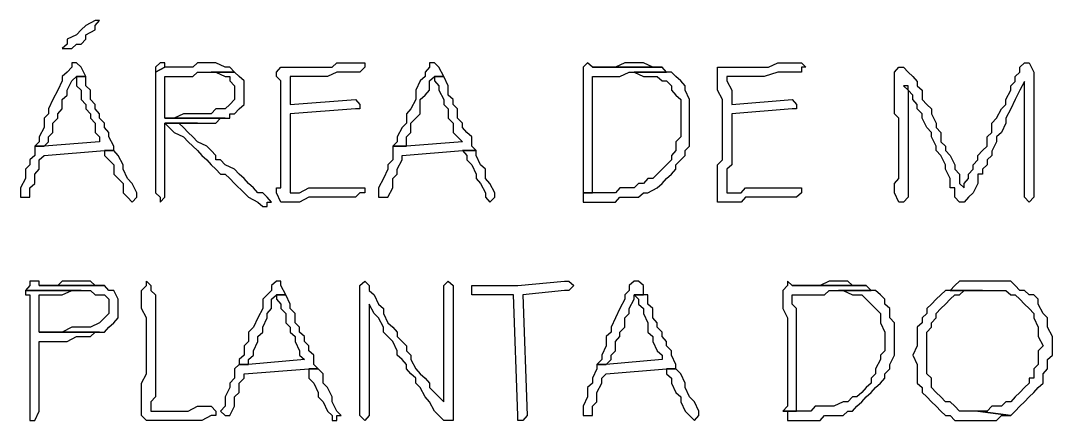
# Model space of a CAD drawing. Header units: millimetres. Extents: x -518.8 to -461.2, y 3.5 to 44.2.
# Drawn here: x -474.502 to -473.088, y 21.829 to 22.377 of the extents above; entities that cross this region are included whole.
import ezdxf

# ---------------------------------------------------------------- set-up
doc = ezdxf.new("R2010")
doc.units = ezdxf.units.MM
doc.header["$MEASUREMENT"] = 0
doc.layers.add('MYSOLIDS', color=7, linetype='Continuous')

msp = doc.modelspace()

# ---------------------------------------------------------------- linework, layer by layer
at = {"layer": 'MYSOLIDS'}
for points in [[(-474.3993, 22.3766), (-474.3993, 22.3766), (-474.4121, 22.3699), (-474.4121, 22.3699), (-474.4188, 22.3639), (-474.4248, 22.3571), (-474.4248, 22.3571), (-474.4376, 22.3511), (-474.4376, 22.3443), (-474.4444, 22.3383), (-474.4444, 22.3383), (-474.4376, 22.3383), (-474.4376, 22.3383), (-474.4316, 22.3383), (-474.4248, 22.3443), (-474.4188, 22.3443), (-474.4121, 22.3511), (-474.4121, 22.3571), (-474.3993, 22.3639), (-474.3993, 22.3639), (-474.3993, 22.3699), (-474.3933, 22.3766), (-474.3933, 22.3766), (-474.3993, 22.3766), (-474.3993, 22.3766)], [(-474.4248, 22.3188), (-474.4316, 22.3188), (-474.4316, 22.3188), (-474.4316, 22.3127), (-474.4376, 22.306), (-474.4444, 22.3), (-474.4444, 22.2939), (-474.4504, 22.2812), (-474.4572, 22.2684), (-474.4632, 22.2556), (-474.4632, 22.2488), (-474.4692, 22.2428), (-474.4692, 22.236), (-474.4692, 22.23), (-474.476, 22.2172), (-474.476, 22.2105), (-474.482, 22.2045), (-474.4692, 22.2045), (-474.4632, 22.2105), (-474.4632, 22.2172), (-474.4572, 22.2233), (-474.4572, 22.236), (-474.4504, 22.2428), (-474.4504, 22.2428), (-474.4504, 22.2488), (-474.4444, 22.2556), (-474.4444, 22.2684), (-474.4376, 22.2744), (-474.4376, 22.2812), (-474.4316, 22.2939), (-474.4248, 22.3), (-474.4121, 22.3), (-474.4188, 22.3127), (-474.4248, 22.3188), (-474.4248, 22.3188), (-474.4248, 22.3188)], [(-474.2406, 22.3188), (-474.2406, 22.3188), (-474.2534, 22.3188), (-474.2594, 22.3188), (-474.2654, 22.3127), (-474.2722, 22.3127), (-474.2782, 22.3127), (-474.285, 22.3127), (-474.2978, 22.3127), (-474.3038, 22.3127), (-474.3166, 22.306), (-474.3166, 22.1406), (-474.3105, 22.1345), (-474.3105, 22.1278), (-474.3038, 22.1345), (-474.3038, 22.1406), (-474.3038, 22.1406), (-474.3038, 22.236), (-474.2594, 22.236), (-474.2534, 22.236), (-474.2466, 22.236), (-474.2339, 22.236), (-474.2278, 22.2428), (-474.2211, 22.2428), (-474.3038, 22.2428), (-474.3038, 22.3), (-474.3038, 22.3), (-474.291, 22.3), (-474.285, 22.3), (-474.2782, 22.3), (-474.2654, 22.3), (-474.2594, 22.306), (-474.2534, 22.306), (-474.2406, 22.306), (-474.2083, 22.306), (-474.2083, 22.306), (-474.2151, 22.3127), (-474.2211, 22.3127), (-474.2339, 22.3188), (-474.2406, 22.3188), (-474.2406, 22.3188)], [(-474.3105, 22.3188), (-474.3166, 22.3127), (-474.3166, 22.306), (-474.3038, 22.3127), (-474.3038, 22.3188), (-474.3105, 22.3188), (-474.3105, 22.3188)], [(-474.2083, 22.306), (-474.2406, 22.306), (-474.2406, 22.306), (-474.2339, 22.306), (-474.2211, 22.3), (-474.2151, 22.3), (-474.2151, 22.2939), (-474.2083, 22.2872), (-474.2083, 22.2812), (-474.2083, 22.2744), (-474.2083, 22.2684), (-474.2151, 22.2616), (-474.2211, 22.2556), (-474.2278, 22.2556), (-474.2339, 22.2556), (-474.2406, 22.2488), (-474.2466, 22.2488), (-474.2534, 22.2488), (-474.2594, 22.2488), (-474.2722, 22.2488), (-474.2782, 22.2488), (-474.291, 22.2428), (-474.3038, 22.2428), (-474.2211, 22.2428), (-474.2151, 22.2428), (-474.2151, 22.2488), (-474.2083, 22.2488), (-474.2023, 22.2556), (-474.1955, 22.2616), (-474.1955, 22.2744), (-474.1955, 22.2812), (-474.1955, 22.2872), (-474.1955, 22.2939), (-474.2023, 22.3), (-474.2083, 22.306), (-474.2083, 22.306)], [(-474.1324, 22.2616), (-474.0429, 22.2684), (-474.0429, 22.2684), (-474.0369, 22.2616), (-474.0369, 22.2616), (-474.0369, 22.2616), (-474.0369, 22.2616), (-474.0369, 22.2556), (-474.0369, 22.2556), (-474.0429, 22.2556), (-474.0429, 22.2556), (-474.1324, 22.2488), (-474.1324, 22.236), (-474.1324, 22.236), (-474.1324, 22.236), (-474.1324, 22.236), (-474.1324, 22.2233), (-474.1324, 22.2172), (-474.1324, 22.2105), (-474.1324, 22.1985), (-474.1324, 22.1985), (-474.1324, 22.1917), (-474.1324, 22.1789), (-474.1324, 22.1729), (-474.1324, 22.1661), (-474.1324, 22.1533), (-474.1324, 22.1406), (-474.1324, 22.1406), (-474.1256, 22.1406), (-474.1196, 22.1406), (-474.1068, 22.1473), (-474.1, 22.1473), (-474.0872, 22.1473), (-474.0812, 22.1473), (-474.0812, 22.1473), (-474.0684, 22.1473), (-474.0624, 22.1473), (-474.0496, 22.1473), (-474.0429, 22.1473), (-474.0429, 22.1473), (-474.0301, 22.1473), (-474.0301, 22.1473), (-474.0301, 22.1406), (-474.0301, 22.1406), (-474.0369, 22.1406), (-474.0429, 22.1345), (-474.0496, 22.1345), (-474.0624, 22.1345), (-474.0624, 22.1345), (-474.0745, 22.1345), (-474.0812, 22.1345), (-474.0872, 22.1345), (-474.1, 22.1345), (-474.1068, 22.1345), (-474.1196, 22.1278), (-474.1256, 22.1278), (-474.1256, 22.1278), (-474.1384, 22.1278), (-474.1384, 22.1278), (-474.1451, 22.1278), (-474.1451, 22.1278), (-474.1511, 22.1406), (-474.1511, 22.1406), (-474.1511, 22.1473), (-474.1451, 22.1473), (-474.1451, 22.1601), (-474.1451, 22.1661), (-474.1451, 22.1789), (-474.1451, 22.1857), (-474.1451, 22.1917), (-474.1451, 22.2045), (-474.1451, 22.2105), (-474.1451, 22.2172), (-474.1451, 22.23), (-474.1451, 22.23), (-474.1451, 22.2428), (-474.1451, 22.2488), (-474.1451, 22.2616), (-474.1451, 22.2684), (-474.1451, 22.2812), (-474.1451, 22.2872), (-474.1451, 22.2939), (-474.1511, 22.3), (-474.1511, 22.306), (-474.1511, 22.306), (-474.1451, 22.3127), (-474.1451, 22.3127), (-474.1384, 22.3127), (-474.1384, 22.3127), (-474.1256, 22.3127), (-474.1196, 22.3127), (-474.1068, 22.3127), (-474.1068, 22.3127), (-474.1, 22.3127), (-474.094, 22.3127), (-474.0872, 22.3127), (-474.0745, 22.3127), (-474.0684, 22.3188), (-474.0624, 22.3188), (-474.0496, 22.3188), (-474.0429, 22.3188), (-474.0369, 22.3188), (-474.0369, 22.3188), (-474.0301, 22.3188), (-474.0301, 22.3188), (-474.0301, 22.3127), (-474.0301, 22.3127), (-474.0301, 22.3127), (-474.0369, 22.306), (-474.0429, 22.306), (-474.0496, 22.306), (-474.0557, 22.306), (-474.0684, 22.306), (-474.0812, 22.3), (-474.094, 22.3), (-474.1, 22.3), (-474.1128, 22.3), (-474.1196, 22.3), (-474.1256, 22.3), (-474.1324, 22.3), (-474.1324, 22.2939), (-474.1324, 22.2812), (-474.1324, 22.2812), (-474.1324, 22.2744), (-474.1324, 22.2616), (-474.1324, 22.2616), (-474.1324, 22.2616), (-474.1324, 22.2616), (-474.1324, 22.2616)], [(-473.9346, 22.3188), (-473.9346, 22.3188), (-473.9414, 22.3188), (-473.9414, 22.3127), (-473.9474, 22.306), (-473.9474, 22.3), (-473.9542, 22.2939), (-473.9602, 22.2812), (-473.9602, 22.2684), (-473.9669, 22.2556), (-473.973, 22.2488), (-473.973, 22.2428), (-473.973, 22.236), (-473.979, 22.23), (-473.9857, 22.2172), (-473.9857, 22.2105), (-473.9918, 22.2045), (-473.973, 22.2045), (-473.973, 22.2105), (-473.973, 22.2172), (-473.9669, 22.2233), (-473.9669, 22.236), (-473.9602, 22.2428), (-473.9602, 22.2428), (-473.9542, 22.2488), (-473.9542, 22.2556), (-473.9542, 22.2684), (-473.9474, 22.2744), (-473.9414, 22.2812), (-473.9414, 22.2939), (-473.9346, 22.3), (-473.9218, 22.3), (-473.9286, 22.3127), (-473.9346, 22.3188), (-473.9346, 22.3188), (-473.9346, 22.3188)], [(-473.7248, 22.3188), (-473.7308, 22.3127), (-473.7308, 22.306), (-473.7308, 22.3), (-473.7308, 22.2939), (-473.7308, 22.2872), (-473.7308, 22.2812), (-473.7308, 22.2684), (-473.7308, 22.2616), (-473.7308, 22.2556), (-473.7308, 22.2428), (-473.7308, 22.236), (-473.7308, 22.2233), (-473.7308, 22.2172), (-473.7308, 22.2105), (-473.7308, 22.1985), (-473.7308, 22.1917), (-473.7308, 22.1857), (-473.7308, 22.1729), (-473.7308, 22.1661), (-473.7308, 22.1533), (-473.7308, 22.1473), (-473.7308, 22.1406), (-473.7181, 22.1406), (-473.7181, 22.1473), (-473.7181, 22.1601), (-473.7181, 22.1661), (-473.7181, 22.1729), (-473.7181, 22.1789), (-473.7181, 22.1917), (-473.7181, 22.1985), (-473.7181, 22.2045), (-473.7181, 22.2105), (-473.7181, 22.2233), (-473.7181, 22.23), (-473.7181, 22.236), (-473.7181, 22.2488), (-473.7181, 22.2556), (-473.7181, 22.2616), (-473.7181, 22.2744), (-473.7181, 22.2812), (-473.7181, 22.2872), (-473.7181, 22.3), (-473.7181, 22.3), (-473.7053, 22.3), (-473.6993, 22.3), (-473.6925, 22.3), (-473.6805, 22.3), (-473.6805, 22.3), (-473.6677, 22.306), (-473.6609, 22.306), (-473.6166, 22.306), (-473.6226, 22.3127), (-473.7181, 22.3127), (-473.7181, 22.3127), (-473.7248, 22.3188), (-473.7248, 22.3188)], [(-473.6166, 22.306), (-473.6609, 22.306), (-473.6609, 22.306), (-473.6481, 22.3), (-473.6421, 22.3), (-473.6293, 22.3), (-473.6226, 22.2939), (-473.6166, 22.2939), (-473.6098, 22.2872), (-473.6098, 22.2872), (-473.6098, 22.2812), (-473.6038, 22.2744), (-473.597, 22.2684), (-473.597, 22.2616), (-473.597, 22.2488), (-473.597, 22.2428), (-473.597, 22.236), (-473.597, 22.2233), (-473.597, 22.2172), (-473.6038, 22.2105), (-473.6038, 22.1985), (-473.6098, 22.1917), (-473.6098, 22.1857), (-473.6166, 22.1789), (-473.6226, 22.1729), (-473.6293, 22.1661), (-473.6354, 22.1601), (-473.6421, 22.1601), (-473.6481, 22.1533), (-473.6549, 22.1533), (-473.6609, 22.1473), (-473.6737, 22.1473), (-473.6737, 22.1473), (-473.6805, 22.1473), (-473.6865, 22.1406), (-473.6993, 22.1406), (-473.7053, 22.1406), (-473.7181, 22.1406), (-473.7308, 22.1406), (-473.7308, 22.1406), (-473.7308, 22.1345), (-473.7308, 22.1278), (-473.7181, 22.1278), (-473.7121, 22.1278), (-473.7053, 22.1278), (-473.6925, 22.1278), (-473.6865, 22.1278), (-473.6805, 22.1345), (-473.6677, 22.1345), (-473.6609, 22.1345), (-473.6549, 22.1345), (-473.6481, 22.1406), (-473.6421, 22.1406), (-473.6293, 22.1473), (-473.6293, 22.1473), (-473.6226, 22.1533), (-473.6166, 22.1601), (-473.6098, 22.1661), (-473.6038, 22.1729), (-473.6038, 22.1789), (-473.597, 22.1857), (-473.591, 22.1917), (-473.591, 22.1985), (-473.585, 22.2045), (-473.585, 22.2172), (-473.585, 22.2233), (-473.585, 22.23), (-473.585, 22.2428), (-473.585, 22.2428), (-473.585, 22.2556), (-473.585, 22.2616), (-473.585, 22.2684), (-473.591, 22.2812), (-473.591, 22.2872), (-473.597, 22.2939), (-473.6038, 22.3), (-473.6038, 22.3), (-473.6098, 22.306), (-473.6166, 22.306), (-473.6166, 22.306)], [(-473.6609, 22.3188), (-473.6677, 22.3188), (-473.6737, 22.3188), (-473.6865, 22.3127), (-473.6865, 22.3127), (-473.6925, 22.3127), (-473.6993, 22.3127), (-473.7121, 22.3127), (-473.7181, 22.3127), (-473.6226, 22.3127), (-473.6293, 22.3127), (-473.6354, 22.3127), (-473.6481, 22.3188), (-473.6609, 22.3188), (-473.6609, 22.3188)], [(-473.5271, 22.2616), (-473.4444, 22.2684), (-473.4444, 22.2684), (-473.4384, 22.2616), (-473.4384, 22.2616), (-473.4384, 22.2616), (-473.4384, 22.2616), (-473.4384, 22.2556), (-473.4384, 22.2556), (-473.4444, 22.2556), (-473.4444, 22.2556), (-473.5271, 22.2488), (-473.5271, 22.236), (-473.5271, 22.236), (-473.5271, 22.236), (-473.5271, 22.236), (-473.5271, 22.2233), (-473.5271, 22.2172), (-473.5271, 22.2105), (-473.5271, 22.1985), (-473.5271, 22.1985), (-473.5271, 22.1917), (-473.5271, 22.1789), (-473.5339, 22.1729), (-473.5339, 22.1661), (-473.5339, 22.1533), (-473.5339, 22.1406), (-473.5339, 22.1406), (-473.5211, 22.1406), (-473.5143, 22.1406), (-473.5083, 22.1473), (-473.4955, 22.1473), (-473.4895, 22.1473), (-473.4827, 22.1473), (-473.4767, 22.1473), (-473.4699, 22.1473), (-473.4572, 22.1473), (-473.4511, 22.1473), (-473.4444, 22.1473), (-473.4384, 22.1473), (-473.4316, 22.1473), (-473.4316, 22.1473), (-473.4316, 22.1406), (-473.4316, 22.1406), (-473.4316, 22.1406), (-473.4384, 22.1345), (-473.4511, 22.1345), (-473.4572, 22.1345), (-473.4639, 22.1345), (-473.4699, 22.1345), (-473.4827, 22.1345), (-473.4895, 22.1345), (-473.4955, 22.1345), (-473.5083, 22.1345), (-473.5143, 22.1278), (-473.5211, 22.1278), (-473.5271, 22.1278), (-473.5339, 22.1278), (-473.5339, 22.1278), (-473.5466, 22.1278), (-473.5466, 22.1278), (-473.5466, 22.1406), (-473.5466, 22.1406), (-473.5466, 22.1473), (-473.5466, 22.1473), (-473.5466, 22.1601), (-473.5466, 22.1661), (-473.5466, 22.1789), (-473.5399, 22.1857), (-473.5399, 22.1917), (-473.5399, 22.2045), (-473.5399, 22.2105), (-473.5399, 22.2172), (-473.5399, 22.23), (-473.5399, 22.23), (-473.5399, 22.2428), (-473.5399, 22.2488), (-473.5399, 22.2616), (-473.5399, 22.2684), (-473.5466, 22.2812), (-473.5466, 22.2872), (-473.5466, 22.2939), (-473.5466, 22.3), (-473.5466, 22.306), (-473.5466, 22.306), (-473.5466, 22.3127), (-473.5466, 22.3127), (-473.5339, 22.3127), (-473.5339, 22.3127), (-473.5211, 22.3127), (-473.5143, 22.3127), (-473.5083, 22.3127), (-473.5083, 22.3127), (-473.4955, 22.3127), (-473.4895, 22.3127), (-473.4827, 22.3127), (-473.4767, 22.3127), (-473.4639, 22.3188), (-473.4572, 22.3188), (-473.4511, 22.3188), (-473.4444, 22.3188), (-473.4384, 22.3188), (-473.4384, 22.3188), (-473.4316, 22.3188), (-473.4316, 22.3188), (-473.4256, 22.3127), (-473.4256, 22.3127), (-473.4316, 22.3127), (-473.4316, 22.306), (-473.4384, 22.306), (-473.4444, 22.306), (-473.4572, 22.306), (-473.4639, 22.306), (-473.4827, 22.3), (-473.4895, 22.3), (-473.5015, 22.3), (-473.5083, 22.3), (-473.5211, 22.3), (-473.5271, 22.3), (-473.5339, 22.3), (-473.5339, 22.2939), (-473.5271, 22.2812), (-473.5271, 22.2812), (-473.5271, 22.2744), (-473.5271, 22.2616), (-473.5271, 22.2616), (-473.5271, 22.2616), (-473.5271, 22.2616), (-473.5271, 22.2616)], [(-473.2918, 22.2872), (-473.2857, 22.2812), (-473.2857, 22.2684), (-473.2857, 22.2616), (-473.2857, 22.2556), (-473.2857, 22.2428), (-473.2857, 22.236), (-473.2857, 22.236), (-473.2857, 22.2233), (-473.2857, 22.2105), (-473.2857, 22.2045), (-473.2857, 22.2045), (-473.2857, 22.1917), (-473.2857, 22.1857), (-473.2857, 22.1789), (-473.2857, 22.1729), (-473.2857, 22.1601), (-473.2857, 22.1473), (-473.2857, 22.1473), (-473.2857, 22.1345), (-473.2918, 22.1278), (-473.2918, 22.1278), (-473.2985, 22.1278), (-473.2985, 22.1278), (-473.2985, 22.1278), (-473.2985, 22.1278), (-473.3045, 22.1406), (-473.3045, 22.1406), (-473.3045, 22.1406), (-473.3045, 22.1406), (-473.3045, 22.1533), (-473.2985, 22.1601), (-473.2985, 22.1661), (-473.2985, 22.1789), (-473.2985, 22.1857), (-473.2985, 22.1917), (-473.2985, 22.2045), (-473.2985, 22.2105), (-473.2985, 22.2233), (-473.2985, 22.23), (-473.2985, 22.2428), (-473.3045, 22.2488), (-473.3045, 22.2556), (-473.3045, 22.2684), (-473.3045, 22.2744), (-473.3045, 22.2812), (-473.3045, 22.2932), (-473.3045, 22.3), (-473.3045, 22.3), (-473.3045, 22.306), (-473.3045, 22.306), (-473.2985, 22.3127), (-473.2985, 22.3127), (-473.2918, 22.3127), (-473.2918, 22.3127), (-473.2918, 22.3127), (-473.2857, 22.306), (-473.279, 22.3), (-473.273, 22.2932), (-473.273, 22.2872), (-473.2662, 22.2812), (-473.2662, 22.2744), (-473.2662, 22.2684), (-473.2602, 22.2616), (-473.2534, 22.2556), (-473.2534, 22.2488), (-473.2474, 22.236), (-473.2474, 22.23), (-473.2406, 22.2233), (-473.2406, 22.2105), (-473.2346, 22.2045), (-473.2346, 22.1985), (-473.2278, 22.1917), (-473.2218, 22.1789), (-473.2218, 22.1729), (-473.2151, 22.1661), (-473.2151, 22.1533), (-473.209, 22.1473), (-473.209, 22.1473), (-473.209, 22.1533), (-473.203, 22.1601), (-473.203, 22.1661), (-473.1963, 22.1729), (-473.1963, 22.1789), (-473.1902, 22.1857), (-473.1902, 22.1917), (-473.1835, 22.1985), (-473.1775, 22.2045), (-473.1775, 22.2172), (-473.1707, 22.2233), (-473.1707, 22.236), (-473.1647, 22.2428), (-473.1579, 22.2556), (-473.1519, 22.2616), (-473.1519, 22.2684), (-473.1451, 22.2812), (-473.1451, 22.2872), (-473.1391, 22.2932), (-473.1391, 22.3), (-473.1324, 22.306), (-473.1324, 22.3127), (-473.1324, 22.3127), (-473.1263, 22.3188), (-473.1263, 22.3188), (-473.1196, 22.3188), (-473.1196, 22.3188), (-473.1136, 22.306), (-473.1136, 22.306), (-473.1136, 22.1406), (-473.1136, 22.1345), (-473.1136, 22.1345), (-473.1196, 22.1278), (-473.1196, 22.1278), (-473.1263, 22.1345), (-473.1263, 22.1345), (-473.1263, 22.1406), (-473.1263, 22.1406), (-473.1263, 22.2932), (-473.1324, 22.2812), (-473.1391, 22.2684), (-473.1451, 22.2556), (-473.1519, 22.2428), (-473.1519, 22.236), (-473.1579, 22.2233), (-473.1647, 22.2172), (-473.1647, 22.2105), (-473.1707, 22.1977), (-473.1707, 22.1917), (-473.1775, 22.1857), (-473.1775, 22.1789), (-473.1835, 22.1729), (-473.1835, 22.1661), (-473.1902, 22.1661), (-473.1902, 22.1601), (-473.1902, 22.1533), (-473.1963, 22.1406), (-473.203, 22.1345), (-473.209, 22.1278), (-473.209, 22.1278), (-473.209, 22.1278), (-473.2151, 22.1278), (-473.2151, 22.1278), (-473.2218, 22.1345), (-473.2218, 22.1473), (-473.2278, 22.1473), (-473.2278, 22.1473), (-473.2278, 22.1601), (-473.2346, 22.1729), (-473.2346, 22.1789), (-473.2406, 22.1917), (-473.2474, 22.1985), (-473.2474, 22.2045), (-473.2534, 22.2172), (-473.2534, 22.2233), (-473.2602, 22.23), (-473.2662, 22.2428), (-473.2662, 22.2488), (-473.273, 22.2556), (-473.273, 22.2616), (-473.279, 22.2684), (-473.279, 22.2744), (-473.2857, 22.2812), (-473.2857, 22.2872), (-473.2918, 22.2872), (-473.2918, 22.2872), (-473.2918, 22.2872), (-473.2918, 22.2872)], [(-474.4121, 22.3), (-474.4248, 22.3), (-474.4248, 22.2939), (-474.4248, 22.2872), (-474.4188, 22.2812), (-474.4188, 22.2684), (-474.4121, 22.2616), (-474.4121, 22.2556), (-474.406, 22.2488), (-474.406, 22.2428), (-474.3993, 22.236), (-474.3993, 22.2233), (-474.3933, 22.2172), (-474.3933, 22.2105), (-474.4692, 22.2045), (-474.482, 22.2045), (-474.482, 22.1917), (-474.4887, 22.1857), (-474.4887, 22.1789), (-474.4948, 22.1729), (-474.4948, 22.1729), (-474.4948, 22.1601), (-474.5015, 22.1473), (-474.5015, 22.1406), (-474.5015, 22.1406), (-474.5015, 22.1345), (-474.4948, 22.1345), (-474.4948, 22.1345), (-474.4887, 22.1345), (-474.4887, 22.1473), (-474.482, 22.1533), (-474.482, 22.1601), (-474.482, 22.1661), (-474.476, 22.1729), (-474.476, 22.1857), (-474.4692, 22.1917), (-474.3865, 22.1985), (-474.3737, 22.1985), (-474.3737, 22.2045), (-474.3805, 22.2172), (-474.3805, 22.2233), (-474.3865, 22.23), (-474.3865, 22.236), (-474.3933, 22.2428), (-474.3933, 22.2488), (-474.3993, 22.2556), (-474.3993, 22.2616), (-474.406, 22.2684), (-474.406, 22.2744), (-474.406, 22.2812), (-474.4121, 22.2872), (-474.4121, 22.3), (-474.4121, 22.3), (-474.4121, 22.3)], [(-473.9218, 22.3), (-473.9346, 22.3), (-473.9346, 22.2939), (-473.9286, 22.2872), (-473.9286, 22.2812), (-473.9218, 22.2684), (-473.9218, 22.2616), (-473.9158, 22.2556), (-473.9158, 22.2488), (-473.9158, 22.2428), (-473.909, 22.236), (-473.909, 22.2233), (-473.903, 22.2172), (-473.8963, 22.2105), (-473.973, 22.2045), (-473.9918, 22.2045), (-473.9918, 22.1917), (-473.9918, 22.1857), (-473.9985, 22.1789), (-473.9985, 22.1729), (-473.9985, 22.1729), (-474.0045, 22.1601), (-474.0113, 22.1473), (-474.0113, 22.1406), (-474.0113, 22.1406), (-474.0113, 22.1345), (-474.0045, 22.1345), (-474.0045, 22.1345), (-473.9985, 22.1345), (-473.9918, 22.1473), (-473.9918, 22.1533), (-473.9918, 22.1601), (-473.9857, 22.1661), (-473.9857, 22.1729), (-473.979, 22.1857), (-473.979, 22.1917), (-473.8963, 22.1985), (-473.8775, 22.1985), (-473.8835, 22.2045), (-473.8835, 22.2172), (-473.8902, 22.2233), (-473.8963, 22.23), (-473.8963, 22.236), (-473.903, 22.2428), (-473.903, 22.2488), (-473.903, 22.2556), (-473.909, 22.2616), (-473.909, 22.2684), (-473.9158, 22.2744), (-473.9158, 22.2812), (-473.9158, 22.2872), (-473.9218, 22.3), (-473.9218, 22.3), (-473.9218, 22.3)], [(-474.2594, 22.236), (-474.3038, 22.236), (-474.2978, 22.23), (-474.291, 22.2233), (-474.2782, 22.2172), (-474.2722, 22.2105), (-474.2654, 22.2045), (-474.2594, 22.1985), (-474.2534, 22.1917), (-474.2466, 22.1857), (-474.2406, 22.1789), (-474.2339, 22.1729), (-474.2278, 22.1661), (-474.2211, 22.1661), (-474.2151, 22.1601), (-474.2083, 22.1533), (-474.2083, 22.1533), (-474.1955, 22.1406), (-474.1895, 22.1345), (-474.1767, 22.1278), (-474.1767, 22.1278), (-474.1699, 22.1218), (-474.1639, 22.1218), (-474.1639, 22.1278), (-474.1579, 22.1278), (-474.1579, 22.1278), (-474.1639, 22.1345), (-474.1699, 22.1406), (-474.1767, 22.1406), (-474.1827, 22.1473), (-474.1827, 22.1473), (-474.1895, 22.1533), (-474.1955, 22.1601), (-474.2023, 22.1661), (-474.2083, 22.1729), (-474.2211, 22.1789), (-474.2278, 22.1857), (-474.2339, 22.1857), (-474.2339, 22.1917), (-474.2406, 22.1985), (-474.2466, 22.2045), (-474.2594, 22.2105), (-474.2654, 22.2172), (-474.2722, 22.2233), (-474.2782, 22.23), (-474.285, 22.236), (-474.285, 22.236), (-474.2722, 22.236), (-474.2594, 22.236), (-474.2594, 22.236)], [(-474.3737, 22.1985), (-474.3865, 22.1985), (-474.3865, 22.1917), (-474.3805, 22.1857), (-474.3737, 22.1789), (-474.3737, 22.1661), (-474.3677, 22.1601), (-474.3609, 22.1533), (-474.3609, 22.1406), (-474.3549, 22.1345), (-474.3489, 22.1278), (-474.3489, 22.1278), (-474.3421, 22.1345), (-474.3421, 22.1345), (-474.3421, 22.1406), (-474.3489, 22.1533), (-474.3549, 22.1601), (-474.3609, 22.1729), (-474.3609, 22.1789), (-474.3677, 22.1917), (-474.3737, 22.1985), (-474.3737, 22.1985)], [(-473.8775, 22.1985), (-473.8963, 22.1985), (-473.8902, 22.1917), (-473.8902, 22.1857), (-473.8835, 22.1789), (-473.8775, 22.1661), (-473.8775, 22.1601), (-473.8714, 22.1533), (-473.8647, 22.1406), (-473.8647, 22.1345), (-473.8587, 22.1278), (-473.8587, 22.1278), (-473.8519, 22.1345), (-473.8519, 22.1345), (-473.8519, 22.1406), (-473.8587, 22.1533), (-473.8647, 22.1601), (-473.8647, 22.1729), (-473.8714, 22.1789), (-473.8775, 22.1917), (-473.8775, 22.1985), (-473.8775, 22.1985)], [(-474.482, 22.0195), (-474.4887, 22.0195), (-474.4887, 22.0135), (-474.4948, 22.0067), (-474.4948, 22.0067), (-474.4188, 22.0067), (-474.4121, 22.0067), (-474.406, 22.0067), (-474.3993, 22.0007), (-474.3865, 22.0007), (-474.3865, 22.0007), (-474.3805, 21.9947), (-474.3805, 21.9819), (-474.3805, 21.9819), (-474.3805, 21.9751), (-474.3865, 21.9691), (-474.3933, 21.9624), (-474.406, 21.9563), (-474.406, 21.9563), (-474.4121, 21.9563), (-474.4188, 21.9563), (-474.4248, 21.9563), (-474.4316, 21.9563), (-474.4444, 21.9496), (-474.4572, 21.9496), (-474.4632, 21.9496), (-474.476, 21.9496), (-474.3933, 21.9496), (-474.3865, 21.9496), (-474.3805, 21.9563), (-474.3737, 21.9624), (-474.3677, 21.9691), (-474.3677, 21.9751), (-474.3677, 21.9879), (-474.3677, 21.9879), (-474.3677, 21.9947), (-474.3737, 22.0067), (-474.3805, 22.0067), (-474.3865, 22.0135), (-474.476, 22.0135), (-474.476, 22.0195), (-474.482, 22.0195), (-474.482, 22.0195)], [(-474.4188, 22.0195), (-474.4248, 22.0195), (-474.4316, 22.0195), (-474.4444, 22.0195), (-474.4504, 22.0135), (-474.4572, 22.0135), (-474.4692, 22.0135), (-474.476, 22.0135), (-474.3865, 22.0135), (-474.3933, 22.0135), (-474.3993, 22.0135), (-474.406, 22.0195), (-474.4188, 22.0195), (-474.4188, 22.0195)], [(-474.3233, 21.8413), (-474.3105, 21.8413), (-474.3038, 21.8413), (-474.291, 21.8413), (-474.285, 21.8413), (-474.2782, 21.8413), (-474.2722, 21.8413), (-474.2594, 21.8481), (-474.2534, 21.8481), (-474.2466, 21.8481), (-474.2406, 21.8481), (-474.2339, 21.8413), (-474.2339, 21.8413), (-474.2339, 21.8413), (-474.2339, 21.8413), (-474.2339, 21.8353), (-474.2406, 21.8353), (-474.2534, 21.8285), (-474.2594, 21.8285), (-474.2594, 21.8285), (-474.2654, 21.8285), (-474.2782, 21.8285), (-474.285, 21.8285), (-474.291, 21.8285), (-474.3038, 21.8285), (-474.3105, 21.8285), (-474.3166, 21.8285), (-474.3233, 21.8285), (-474.3233, 21.8285), (-474.3293, 21.8285), (-474.3293, 21.8285), (-474.3361, 21.8353), (-474.3361, 21.8353), (-474.3361, 21.8481), (-474.3361, 21.8481), (-474.3361, 21.8541), (-474.3361, 21.8669), (-474.3361, 21.8736), (-474.3361, 21.8797), (-474.3293, 21.8924), (-474.3293, 21.8992), (-474.3293, 21.9052), (-474.3293, 21.918), (-474.3293, 21.924), (-474.3293, 21.9368), (-474.3293, 21.9368), (-474.3293, 21.9436), (-474.3293, 21.9563), (-474.3293, 21.9624), (-474.3293, 21.9691), (-474.3361, 21.9819), (-474.3361, 21.9879), (-474.3361, 22.0007), (-474.3361, 22.0067), (-474.3361, 22.0067), (-474.3293, 22.0135), (-474.3293, 22.0135), (-474.3293, 22.0195), (-474.3293, 22.0195), (-474.3233, 22.0135), (-474.3233, 22.0135), (-474.3233, 22.0135), (-474.3233, 22.0135), (-474.3233, 22.0067), (-474.3166, 22.0007), (-474.3166, 21.9879), (-474.3166, 21.9819), (-474.3166, 21.9751), (-474.3166, 21.9624), (-474.3166, 21.9563), (-474.3166, 21.9496), (-474.3166, 21.9368), (-474.3166, 21.9308), (-474.3166, 21.918), (-474.3166, 21.918), (-474.3166, 21.9052), (-474.3166, 21.8992), (-474.3166, 21.8924), (-474.3166, 21.8797), (-474.3166, 21.8797), (-474.3166, 21.8736), (-474.3166, 21.8609), (-474.3233, 21.8541), (-474.3233, 21.8481), (-474.3233, 21.8413), (-474.3233, 21.8413), (-474.3233, 21.8413), (-474.3233, 21.8413)], [(-474.1511, 22.0195), (-474.1511, 22.0195), (-474.1511, 22.0195), (-474.1579, 22.0135), (-474.1579, 22.0067), (-474.1639, 22.0007), (-474.1699, 21.9947), (-474.1699, 21.9819), (-474.1767, 21.9691), (-474.1827, 21.9563), (-474.1895, 21.9496), (-474.1895, 21.9436), (-474.1895, 21.9368), (-474.1955, 21.9308), (-474.1955, 21.918), (-474.2023, 21.912), (-474.2023, 21.9052), (-474.1895, 21.9052), (-474.1895, 21.912), (-474.1827, 21.918), (-474.1827, 21.924), (-474.1767, 21.9368), (-474.1767, 21.9436), (-474.1767, 21.9436), (-474.1699, 21.9496), (-474.1699, 21.9563), (-474.1639, 21.9691), (-474.1639, 21.9751), (-474.1579, 21.9819), (-474.1579, 21.9947), (-474.1511, 22.0007), (-474.1384, 22.0007), (-474.1451, 22.0135), (-474.1451, 22.0195), (-474.1511, 22.0195), (-474.1511, 22.0195)], [(-474.0241, 21.9879), (-474.0241, 21.8413), (-474.0241, 21.8353), (-474.0241, 21.8353), (-474.0301, 21.8285), (-474.0301, 21.8285), (-474.0369, 21.8353), (-474.0369, 21.8353), (-474.0369, 21.8413), (-474.0369, 21.8413), (-474.0369, 22.0067), (-474.0369, 22.0135), (-474.0369, 22.0135), (-474.0301, 22.0195), (-474.0301, 22.0195), (-474.0241, 22.0135), (-474.0241, 22.0067), (-474.0241, 22.0067), (-474.0241, 22.0067), (-474.0173, 22.0007), (-474.0113, 21.9879), (-474.0045, 21.9819), (-474.0045, 21.9751), (-473.9985, 21.9624), (-473.9918, 21.9563), (-473.9857, 21.9496), (-473.9857, 21.9436), (-473.979, 21.9368), (-473.973, 21.9308), (-473.973, 21.924), (-473.9669, 21.918), (-473.9669, 21.912), (-473.9602, 21.8992), (-473.9542, 21.8924), (-473.9474, 21.8864), (-473.9414, 21.8797), (-473.9414, 21.8736), (-473.9346, 21.8669), (-473.9286, 21.8609), (-473.9218, 21.8541), (-473.9218, 21.8609), (-473.9218, 21.8736), (-473.9218, 21.8736), (-473.9218, 21.8797), (-473.9218, 21.8924), (-473.9218, 21.8992), (-473.9218, 21.9052), (-473.9218, 21.912), (-473.9218, 21.924), (-473.9218, 21.9308), (-473.9218, 21.9436), (-473.9218, 21.9496), (-473.9218, 21.9563), (-473.9218, 21.9691), (-473.9218, 21.9691), (-473.9218, 21.9819), (-473.9218, 21.9947), (-473.9218, 22.0007), (-473.9218, 22.0075), (-473.9218, 22.0075), (-473.9218, 22.0135), (-473.9218, 22.0135), (-473.9158, 22.0195), (-473.9158, 22.0195), (-473.909, 22.0135), (-473.909, 22.0135), (-473.909, 22.0075), (-473.909, 22.0075), (-473.909, 22.0007), (-473.909, 22.0007), (-473.909, 21.9947), (-473.909, 21.9819), (-473.909, 21.9751), (-473.909, 21.9691), (-473.909, 21.9563), (-473.909, 21.9496), (-473.909, 21.9436), (-473.909, 21.9308), (-473.909, 21.924), (-473.909, 21.912), (-473.909, 21.912), (-473.909, 21.9052), (-473.909, 21.8992), (-473.909, 21.8864), (-473.909, 21.8797), (-473.909, 21.8736), (-473.909, 21.8609), (-473.909, 21.8541), (-473.909, 21.8481), (-473.909, 21.8353), (-473.909, 21.8353), (-473.909, 21.8285), (-473.909, 21.8285), (-473.9158, 21.8285), (-473.9158, 21.8285), (-473.9218, 21.8285), (-473.9218, 21.8285), (-473.9286, 21.8353), (-473.9346, 21.8413), (-473.9414, 21.8541), (-473.9474, 21.8609), (-473.9542, 21.8736), (-473.9602, 21.8797), (-473.9602, 21.8864), (-473.9669, 21.8924), (-473.973, 21.8992), (-473.973, 21.9052), (-473.979, 21.912), (-473.9857, 21.918), (-473.9857, 21.924), (-473.9918, 21.9368), (-473.9985, 21.9436), (-474.0045, 21.9496), (-474.0045, 21.9563), (-474.0113, 21.9691), (-474.0173, 21.9751), (-474.0241, 21.9879), (-474.0241, 21.9879), (-474.0241, 21.9879), (-474.0241, 21.9879), (-474.0241, 21.9879)], [(-473.7564, 22.0195), (-473.7504, 22.0195), (-473.7504, 22.0195), (-473.7504, 22.0195), (-473.7436, 22.0135), (-473.7436, 22.0135), (-473.7504, 22.0067), (-473.7504, 22.0067), (-473.7564, 22.0067), (-473.7564, 22.0067), (-473.8136, 22.0007), (-473.8075, 21.8353), (-473.8136, 21.8285), (-473.8136, 21.8285), (-473.8136, 21.8285), (-473.8136, 21.8285), (-473.8203, 21.8285), (-473.8203, 21.8285), (-473.8203, 21.8353), (-473.8203, 21.8353), (-473.8263, 22.0007), (-473.8331, 22.0007), (-473.8459, 22.0007), (-473.8587, 22.0007), (-473.8647, 22.0007), (-473.8714, 22.0007), (-473.8775, 22.0007), (-473.8775, 22.0007), (-473.8835, 22.0007), (-473.8835, 22.0007), (-473.8835, 22.0067), (-473.8835, 22.0067), (-473.8835, 22.0135), (-473.8835, 22.0135), (-473.8775, 22.0135), (-473.8775, 22.0135), (-473.8714, 22.0135), (-473.8587, 22.0135), (-473.8519, 22.0135), (-473.8459, 22.0135), (-473.8391, 22.0135), (-473.8263, 22.0135), (-473.8203, 22.0135), (-473.7564, 22.0195), (-473.7564, 22.0195), (-473.7564, 22.0195)], [(-473.6609, 22.0195), (-473.6609, 22.0195), (-473.6609, 22.0195), (-473.6677, 22.0135), (-473.6677, 22.0067), (-473.6737, 22.0007), (-473.6737, 21.9947), (-473.6805, 21.9819), (-473.6865, 21.9691), (-473.6925, 21.9563), (-473.6925, 21.9496), (-473.6993, 21.9436), (-473.6993, 21.9368), (-473.6993, 21.9308), (-473.7053, 21.918), (-473.7053, 21.912), (-473.7121, 21.9052), (-473.6993, 21.9052), (-473.6925, 21.912), (-473.6925, 21.918), (-473.6865, 21.924), (-473.6865, 21.9368), (-473.6805, 21.9436), (-473.6805, 21.9436), (-473.6805, 21.9496), (-473.6737, 21.9563), (-473.6737, 21.9691), (-473.6677, 21.9751), (-473.6677, 21.9819), (-473.6609, 21.9947), (-473.6609, 22.0007), (-473.6481, 22.0007), (-473.6481, 22.0135), (-473.6549, 22.0195), (-473.6609, 22.0195), (-473.6609, 22.0195)], [(-473.4511, 22.0195), (-473.4511, 22.0135), (-473.4572, 22.0067), (-473.4572, 22.0007), (-473.4572, 22.0007), (-473.4572, 21.9879), (-473.4572, 21.9819), (-473.4511, 21.9691), (-473.4511, 21.9624), (-473.4511, 21.9563), (-473.4511, 21.9436), (-473.4511, 21.9368), (-473.4511, 21.9308), (-473.4511, 21.918), (-473.4511, 21.912), (-473.4511, 21.8992), (-473.4511, 21.8924), (-473.4511, 21.8864), (-473.4511, 21.8736), (-473.4511, 21.8669), (-473.4511, 21.8541), (-473.4511, 21.8481), (-473.4572, 21.8413), (-473.4384, 21.8413), (-473.4384, 21.8481), (-473.4384, 21.8609), (-473.4384, 21.8669), (-473.4384, 21.8736), (-473.4384, 21.8797), (-473.4384, 21.8924), (-473.4384, 21.8992), (-473.4384, 21.9052), (-473.4384, 21.9112), (-473.4384, 21.924), (-473.4384, 21.9308), (-473.4384, 21.9368), (-473.4384, 21.9496), (-473.4384, 21.9563), (-473.4384, 21.9624), (-473.4384, 21.9751), (-473.4384, 21.9819), (-473.4444, 21.9879), (-473.4444, 22.0007), (-473.4384, 22.0007), (-473.4316, 22.0007), (-473.4188, 22.0007), (-473.4128, 22.0007), (-473.406, 22.0007), (-473.4, 22.0007), (-473.394, 22.0067), (-473.3812, 22.0067), (-473.3361, 22.0067), (-473.3429, 22.0135), (-473.4444, 22.0135), (-473.4444, 22.0135), (-473.4511, 22.0195), (-473.4511, 22.0195)], [(-473.3812, 22.0195), (-473.3872, 22.0195), (-473.394, 22.0195), (-473.406, 22.0135), (-473.406, 22.0135), (-473.4128, 22.0135), (-473.4256, 22.0135), (-473.4316, 22.0135), (-473.4444, 22.0135), (-473.3429, 22.0135), (-473.3557, 22.0135), (-473.3617, 22.0135), (-473.3684, 22.0195), (-473.3812, 22.0195), (-473.3812, 22.0195)], [(-473.1835, 22.0195), (-473.1835, 22.0195), (-473.1902, 22.0195), (-473.1963, 22.0195), (-473.209, 22.0195), (-473.2151, 22.0195), (-473.2218, 22.0135), (-473.2278, 22.0067), (-473.1835, 22.0067), (-473.1775, 22.0067), (-473.1707, 22.0067), (-473.1647, 22.0067), (-473.1519, 22.0067), (-473.1451, 22.0007), (-473.1391, 22.0007), (-473.1324, 21.9947), (-473.1263, 21.9879), (-473.1263, 21.9879), (-473.1196, 21.9819), (-473.1136, 21.9751), (-473.1136, 21.9691), (-473.1075, 21.9563), (-473.1075, 21.9496), (-473.1075, 21.9436), (-473.1008, 21.9308), (-473.1008, 21.9308), (-473.1075, 21.924), (-473.1075, 21.912), (-473.1075, 21.9052), (-473.1136, 21.8992), (-473.1136, 21.8864), (-473.1196, 21.8864), (-473.1196, 21.8797), (-473.1263, 21.8736), (-473.1324, 21.8669), (-473.1391, 21.8609), (-473.1451, 21.8541), (-473.1519, 21.8541), (-473.1579, 21.8481), (-473.1707, 21.8481), (-473.1775, 21.8413), (-473.1835, 21.8413), (-473.1902, 21.8413), (-473.1451, 21.8353), (-473.1391, 21.8413), (-473.1324, 21.8481), (-473.1263, 21.8541), (-473.1263, 21.8541), (-473.1196, 21.8609), (-473.1136, 21.8669), (-473.1075, 21.8736), (-473.1008, 21.8797), (-473.1008, 21.8924), (-473.1008, 21.8924), (-473.0948, 21.8992), (-473.0948, 21.912), (-473.088, 21.918), (-473.088, 21.924), (-473.088, 21.9368), (-473.088, 21.9368), (-473.088, 21.9436), (-473.0948, 21.9563), (-473.0948, 21.9624), (-473.0948, 21.9691), (-473.1008, 21.9751), (-473.1075, 21.9879), (-473.1075, 21.9947), (-473.1136, 22.0007), (-473.1196, 22.0007), (-473.1263, 22.0067), (-473.1324, 22.0067), (-473.1391, 22.0135), (-473.1451, 22.0195), (-473.1519, 22.0195), (-473.1647, 22.0195), (-473.1707, 22.0195), (-473.1835, 22.0195), (-473.1835, 22.0195)], [(-474.4948, 22.0067), (-474.4948, 22.0007), (-474.4887, 22.0007), (-474.4887, 21.9947), (-474.4887, 21.9819), (-474.4887, 21.9751), (-474.4887, 21.9624), (-474.4887, 21.9563), (-474.4887, 21.9496), (-474.4887, 21.9436), (-474.4887, 21.9308), (-474.4887, 21.924), (-474.4887, 21.9112), (-474.4887, 21.9052), (-474.4887, 21.8992), (-474.4887, 21.8864), (-474.4887, 21.8797), (-474.4887, 21.8669), (-474.4887, 21.8609), (-474.4887, 21.8541), (-474.4887, 21.8413), (-474.4887, 21.8353), (-474.4887, 21.8285), (-474.4887, 21.8285), (-474.482, 21.8285), (-474.476, 21.8413), (-474.476, 21.8413), (-474.476, 21.8481), (-474.476, 21.8609), (-474.476, 21.8669), (-474.476, 21.8736), (-474.476, 21.8864), (-474.476, 21.8924), (-474.476, 21.9052), (-474.476, 21.912), (-474.476, 21.918), (-474.476, 21.924), (-474.476, 21.9308), (-474.476, 21.9368), (-474.4692, 21.9368), (-474.4692, 21.9368), (-474.4564, 21.9368), (-474.4444, 21.9368), (-474.4376, 21.9368), (-474.4248, 21.9436), (-474.4188, 21.9436), (-474.4121, 21.9436), (-474.406, 21.9436), (-474.3993, 21.9496), (-474.3933, 21.9496), (-474.476, 21.9496), (-474.476, 21.9563), (-474.476, 21.9624), (-474.476, 21.9624), (-474.476, 21.9751), (-474.476, 21.9879), (-474.476, 21.9947), (-474.476, 22.0007), (-474.4692, 22.0007), (-474.4632, 22.0007), (-474.4504, 22.0007), (-474.4444, 22.0007), (-474.4444, 22.0007), (-474.4316, 22.0067), (-474.4248, 22.0067), (-474.4188, 22.0067), (-474.4948, 22.0067), (-474.4948, 22.0067)], [(-474.1384, 22.0007), (-474.1511, 22.0007), (-474.1511, 21.9947), (-474.1451, 21.9879), (-474.1451, 21.9819), (-474.1384, 21.9751), (-474.1384, 21.9624), (-474.1324, 21.9563), (-474.1324, 21.9496), (-474.1256, 21.9436), (-474.1256, 21.9368), (-474.1196, 21.924), (-474.1196, 21.918), (-474.1128, 21.912), (-474.1895, 21.9052), (-474.2023, 21.9052), (-474.2083, 21.8992), (-474.2083, 21.8864), (-474.2151, 21.8797), (-474.2151, 21.8736), (-474.2151, 21.8736), (-474.2211, 21.8609), (-474.2211, 21.8481), (-474.2278, 21.8413), (-474.2278, 21.8413), (-474.2211, 21.8353), (-474.2211, 21.8353), (-474.2151, 21.8353), (-474.2151, 21.8353), (-474.2083, 21.8481), (-474.2083, 21.8541), (-474.2083, 21.8609), (-474.2023, 21.8669), (-474.2023, 21.8797), (-474.1955, 21.8864), (-474.1955, 21.8924), (-474.1068, 21.8992), (-474.094, 21.8992), (-474.1, 21.9052), (-474.1, 21.918), (-474.1068, 21.924), (-474.1068, 21.9308), (-474.1128, 21.9368), (-474.1128, 21.9436), (-474.1196, 21.9496), (-474.1196, 21.9563), (-474.1256, 21.9624), (-474.1256, 21.9691), (-474.1256, 21.9751), (-474.1324, 21.9819), (-474.1324, 21.9879), (-474.1384, 22.0007), (-474.1384, 22.0007), (-474.1384, 22.0007)], [(-473.6481, 22.0007), (-473.6609, 22.0007), (-473.6549, 21.9947), (-473.6549, 21.9879), (-473.6481, 21.9819), (-473.6481, 21.9751), (-473.6421, 21.9624), (-473.6421, 21.9563), (-473.6421, 21.9496), (-473.6354, 21.9436), (-473.6354, 21.9368), (-473.6293, 21.924), (-473.6226, 21.918), (-473.6226, 21.912), (-473.6993, 21.9052), (-473.7121, 21.9052), (-473.7121, 21.8992), (-473.7181, 21.8864), (-473.7181, 21.8797), (-473.7248, 21.8736), (-473.7248, 21.8736), (-473.7248, 21.8609), (-473.7308, 21.8481), (-473.7308, 21.8413), (-473.7308, 21.8413), (-473.7308, 21.8353), (-473.7248, 21.8353), (-473.7248, 21.8353), (-473.7181, 21.8353), (-473.7181, 21.8481), (-473.7121, 21.8541), (-473.7121, 21.8609), (-473.7121, 21.8669), (-473.7053, 21.8797), (-473.7053, 21.8864), (-473.6993, 21.8924), (-473.6166, 21.8992), (-473.6038, 21.8992), (-473.6038, 21.9052), (-473.6098, 21.918), (-473.6098, 21.924), (-473.6166, 21.9308), (-473.6166, 21.9368), (-473.6226, 21.9436), (-473.6226, 21.9496), (-473.6293, 21.9563), (-473.6293, 21.9624), (-473.6354, 21.9691), (-473.6354, 21.9751), (-473.6354, 21.9819), (-473.6421, 21.9879), (-473.6421, 22.0007), (-473.6481, 22.0007), (-473.6481, 22.0007)], [(-473.3361, 22.0067), (-473.3812, 22.0067), (-473.3812, 22.0067), (-473.3745, 22.0067), (-473.3617, 22.0007), (-473.3557, 22.0007), (-473.3489, 22.0007), (-473.3429, 21.9947), (-473.3361, 21.9879), (-473.3361, 21.9879), (-473.3301, 21.9819), (-473.3233, 21.9751), (-473.3233, 21.9691), (-473.3233, 21.9624), (-473.3173, 21.9496), (-473.3173, 21.9436), (-473.3173, 21.9368), (-473.3173, 21.924), (-473.3233, 21.918), (-473.3233, 21.912), (-473.3301, 21.8992), (-473.3301, 21.8924), (-473.3361, 21.8864), (-473.3361, 21.8797), (-473.3429, 21.8736), (-473.3489, 21.8669), (-473.3557, 21.8609), (-473.3617, 21.8609), (-473.3684, 21.8541), (-473.3745, 21.8541), (-473.3872, 21.8481), (-473.394, 21.8481), (-473.394, 21.8481), (-473.406, 21.8481), (-473.4128, 21.8481), (-473.4188, 21.8413), (-473.4316, 21.8413), (-473.4384, 21.8413), (-473.4572, 21.8413), (-473.4511, 21.8413), (-473.4511, 21.8353), (-473.4511, 21.8285), (-473.4444, 21.8285), (-473.4316, 21.8285), (-473.4256, 21.8285), (-473.4188, 21.8285), (-473.406, 21.8285), (-473.4, 21.8353), (-473.394, 21.8353), (-473.3872, 21.8353), (-473.3745, 21.8353), (-473.3684, 21.8413), (-473.3617, 21.8413), (-473.3557, 21.8481), (-473.3557, 21.8481), (-473.3489, 21.8541), (-473.3429, 21.8609), (-473.3361, 21.8669), (-473.3301, 21.8736), (-473.3233, 21.8797), (-473.3173, 21.8864), (-473.3173, 21.8924), (-473.3105, 21.8992), (-473.3105, 21.9052), (-473.3045, 21.918), (-473.3045, 21.924), (-473.3045, 21.9308), (-473.3045, 21.9436), (-473.3045, 21.9436), (-473.3045, 21.9563), (-473.3045, 21.9624), (-473.3105, 21.9691), (-473.3105, 21.9819), (-473.3173, 21.9879), (-473.3173, 21.9947), (-473.3233, 22.0007), (-473.3233, 22.0007), (-473.3301, 22.0067), (-473.3361, 22.0067), (-473.3361, 22.0067)], [(-473.2278, 22.0067), (-473.2346, 22.0067), (-473.2406, 22.0007), (-473.2474, 21.9947), (-473.2534, 21.9879), (-473.2602, 21.9819), (-473.2602, 21.9751), (-473.2662, 21.9691), (-473.2662, 21.9624), (-473.273, 21.9563), (-473.273, 21.9436), (-473.273, 21.9368), (-473.273, 21.9308), (-473.279, 21.918), (-473.279, 21.918), (-473.273, 21.9052), (-473.273, 21.8992), (-473.273, 21.8864), (-473.273, 21.8797), (-473.2662, 21.8736), (-473.2662, 21.8669), (-473.2602, 21.8609), (-473.2534, 21.8541), (-473.2474, 21.8481), (-473.2406, 21.8413), (-473.2346, 21.8353), (-473.2278, 21.8353), (-473.2218, 21.8285), (-473.2151, 21.8285), (-473.203, 21.8285), (-473.1963, 21.8285), (-473.1902, 21.8285), (-473.1835, 21.8285), (-473.1775, 21.8285), (-473.1647, 21.8285), (-473.1579, 21.8353), (-473.1579, 21.8353), (-473.1451, 21.8353), (-473.1902, 21.8413), (-473.1963, 21.8413), (-473.209, 21.8413), (-473.2151, 21.8413), (-473.2218, 21.8481), (-473.2278, 21.8541), (-473.2346, 21.8541), (-473.2406, 21.8609), (-473.2406, 21.8609), (-473.2474, 21.8669), (-473.2534, 21.8736), (-473.2534, 21.8864), (-473.2602, 21.8924), (-473.2602, 21.8992), (-473.2602, 21.912), (-473.2602, 21.918), (-473.2602, 21.918), (-473.2602, 21.9308), (-473.2602, 21.9368), (-473.2602, 21.9496), (-473.2534, 21.9563), (-473.2534, 21.9624), (-473.2474, 21.9691), (-473.2474, 21.9751), (-473.2406, 21.9819), (-473.2346, 21.9879), (-473.2278, 21.9947), (-473.2218, 22.0007), (-473.2151, 22.0007), (-473.209, 22.0067), (-473.1963, 22.0067), (-473.1902, 22.0067), (-473.1835, 22.0067), (-473.2278, 22.0067), (-473.2278, 22.0067)], [(-474.094, 21.8992), (-474.1068, 21.8992), (-474.1068, 21.8924), (-474.1068, 21.8864), (-474.1, 21.8797), (-474.094, 21.8669), (-474.094, 21.8609), (-474.0872, 21.8541), (-474.0812, 21.8413), (-474.0745, 21.8353), (-474.0745, 21.8285), (-474.0684, 21.8285), (-474.0684, 21.8353), (-474.0624, 21.8353), (-474.0684, 21.8413), (-474.0745, 21.8541), (-474.0745, 21.8609), (-474.0812, 21.8736), (-474.0872, 21.8797), (-474.0872, 21.8924), (-474.094, 21.8992), (-474.094, 21.8992)], [(-473.6038, 21.8992), (-473.6166, 21.8992), (-473.6166, 21.8924), (-473.6098, 21.8864), (-473.6098, 21.8797), (-473.6038, 21.8669), (-473.597, 21.8609), (-473.597, 21.8541), (-473.591, 21.8413), (-473.585, 21.8353), (-473.5782, 21.8285), (-473.5782, 21.8285), (-473.5722, 21.8353), (-473.5722, 21.8353), (-473.5722, 21.8413), (-473.5782, 21.8541), (-473.585, 21.8609), (-473.591, 21.8736), (-473.591, 21.8797), (-473.597, 21.8924), (-473.6038, 21.8992), (-473.6038, 21.8992)]]:
    msp.add_lwpolyline(points, dxfattribs=at)

doc.saveas('drawing.dxf')
